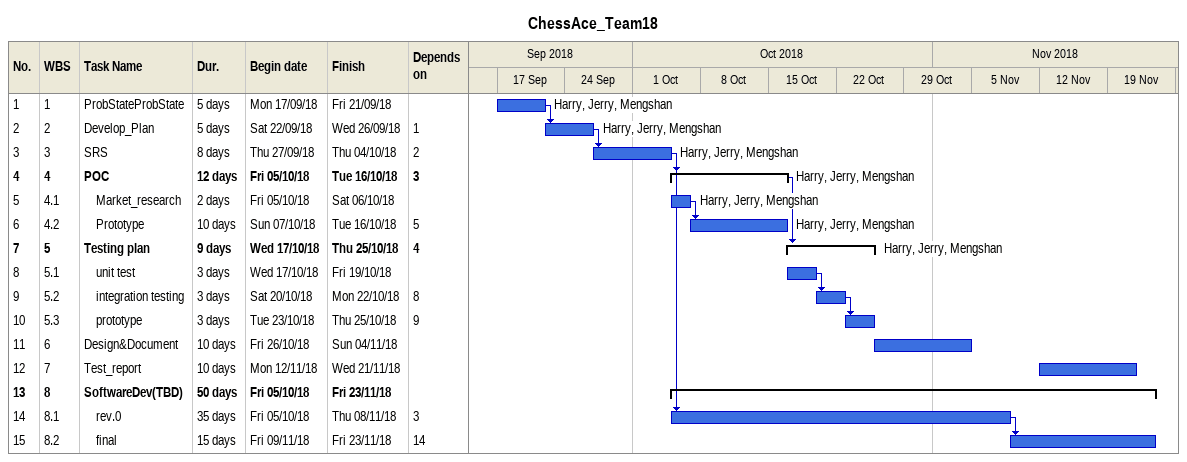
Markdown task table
ChessAce_Team18

| ID | WBS | Task | Duration | Start | Finish | Predecessors | Resources |
|---|---|---|---|---|---|---|---|
| 1 | 1 | ProbStateProbState | 5d | 2018-09-17 | 2018-09-21 |  | Harry, Jerry, Mengshan |
| 2 | 2 | Develop_Plan | 5d | 2018-09-22 | 2018-09-26 | 1 | Harry, Jerry, Mengshan |
| 3 | 3 | SRS | 8d | 2018-09-27 | 2018-10-04 | 2 | Harry, Jerry, Mengshan |
| 4 | 4 | **POC** | 12d | 2018-10-05 | 2018-10-16 | 3 | Harry, Jerry, Mengshan |
| 5 | 4.1 | Market_research | 2d | 2018-10-05 | 2018-10-06 |  | Harry, Jerry, Mengshan |
| 6 | 4.2 | Prototype | 10d | 2018-10-07 | 2018-10-16 | 5 | Harry, Jerry, Mengshan |
| 7 | 5 | **Testing plan** | 9d | 2018-10-17 | 2018-10-25 | 4 | Harry, Jerry, Mengshan |
| 8 | 5.1 | unit test | 3d | 2018-10-17 | 2018-10-19 |  |  |
| 9 | 5.2 | integration testing | 3d | 2018-10-20 | 2018-10-22 | 8 |  |
| 10 | 5.3 | prototype | 3d | 2018-10-23 | 2018-10-25 | 9 |  |
| 11 | 6 | Design&Document | 10d | 2018-10-26 | 2018-11-04 |  |  |
| 12 | 7 | Test_report | 10d | 2018-11-12 | 2018-11-21 |  |  |
| 13 | 8 | **SoftwareDev(TBD)** | 50d | 2018-10-05 | 2018-11-23 |  |  |
| 14 | 8.1 | rev.0 | 35d | 2018-10-05 | 2018-11-08 | 3 |  |
| 15 | 8.2 | final | 15d | 2018-11-09 | 2018-11-23 | 14 |  |
